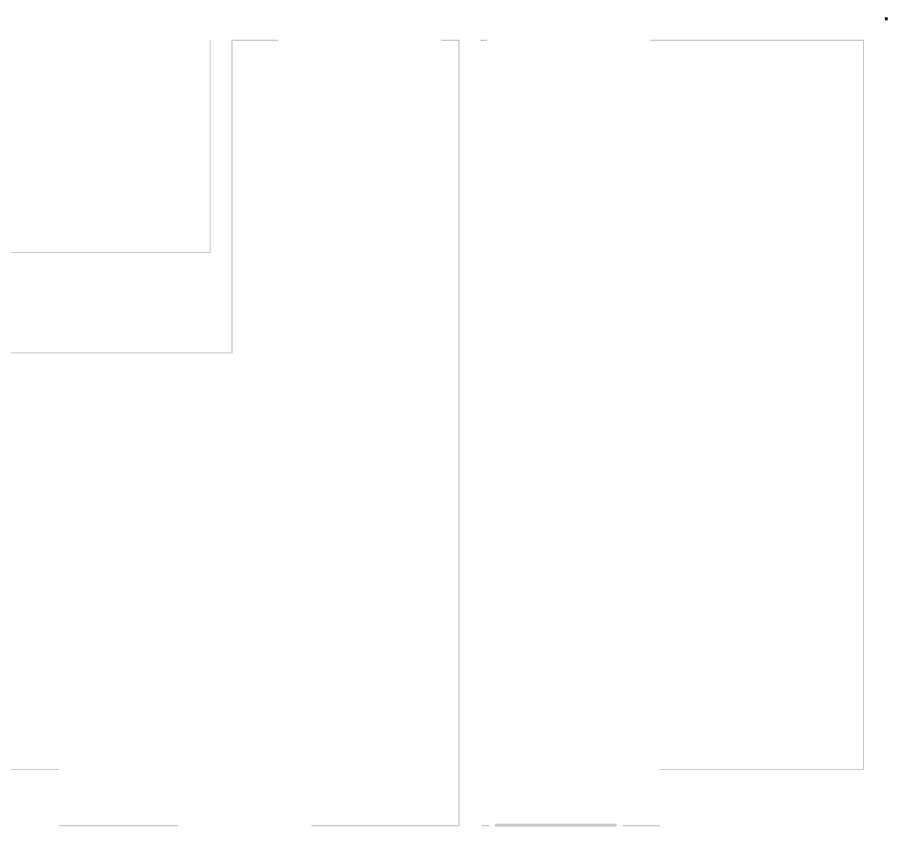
# Model space of a CAD drawing. Header units: millimetres. Extents: x -3817 to 677485, y -22715 to 103890.
# Drawn here: x 75808 to 81681, y 36071 to 41534 of the extents above; entities that cross this region are included whole.
import ezdxf

# ---------------------------------------------------------------- set-up
doc = ezdxf.new("R2010")
doc.units = ezdxf.units.MM
doc.layers.add('PDF _Сплошная заливка', color=7, linetype='Continuous', true_color=0xffffff)

msp = doc.modelspace()

# ---------------------------------------------------------------- hatches: boundary and pattern name
at = {"layer": 'PDF _Сплошная заливка', "transparency": 33554559}
for points in [[(81662.9, 41514.1), (81680.9, 41514.1), (81680.9, 41534.1), (81661.4, 41534.1), (81662.9, 41522.6)], [(77104.8, 39943.2), (77112.8, 39943.2), (77112.8, 41382.6), (77104.8, 41382.6), (77104.8, 39951.2)], [(77252.8, 39273.2), (77260.8, 39273.2), (77260.8, 41374.6), (77252.8, 41374.6), (77252.8, 39293.2)], [(78784.4, 36072.6), (78792.4, 36072.6), (78792.4, 41374.6), (78784.4, 41374.6), (78784.4, 36080.6)], [(81513.9, 36452.6), (81521.9, 36452.6), (81521.9, 41374.6), (81513.9, 41374.6), (81513.9, 36460.6)], [(77260.8, 39265.2), (77260.8, 39273.2), (75539.9, 39273.2), (75539.9, 39265.2), (76680.6, 39265.2)], [(76091.3, 36452.6), (76091.3, 36460.6), (75531.9, 36460.6), (75531.9, 36452.6), (75938.4, 36452.6)], [(81133.7, 36452.6), (81513.9, 36452.6), (81513.9, 36460.6), (80141.9, 36460.6), (80141.9, 36452.6), (80391.5, 36452.6)], [(79649.3, 36070.6), (79852.4, 36071.1), (79852.4, 36090.6), (79030.4, 36090.6), (79030.4, 36070.6)]]:
    msp.add_hatch(color=1, dxfattribs=at).paths.add_polyline_path(points)
h = msp.add_hatch(color=1, dxfattribs=at)
h.paths.add_polyline_path([(77273.8, 41374.6), (77569.9, 41374.6), (77569.9, 41382.6), (77252.8, 41382.6), (77252.8, 41374.6), (77260.8, 41374.6)], flags=0)
h.paths.add_polyline_path([(78792.4, 41374.6), (78792.4, 41382.6), (78669.9, 41382.6), (78669.9, 41374.6), (78784.4, 41374.6)], flags=0)
h = msp.add_hatch(color=1, dxfattribs=at)
h.paths.add_polyline_path([(81513.9, 41374.6), (81521.9, 41374.6), (81521.9, 41382.6), (80076.9, 41382.6), (80076.9, 41374.6), (81501, 41374.6)], flags=0)
h.paths.add_polyline_path([(78932.4, 41374.6), (78976.9, 41374.6), (78976.9, 41382.6), (78932.4, 41382.6)], flags=0)
h = msp.add_hatch(color=1, dxfattribs=at)
h.paths.add_polyline_path([(77104.8, 39943.2), (77104.8, 39951.2), (75634.3, 39951.2), (75629.7, 39943.2), (76680.6, 39943.2)], flags=0)
h.paths.add_polyline_path([(75531.9, 39943.2), (75583.5, 39943.2), (75588.1, 39951.2), (75531.9, 39951.2)], flags=0)
h = msp.add_hatch(color=1, dxfattribs=at)
h.paths.add_polyline_path([(76091.3, 36072.6), (76891.9, 36072.6), (76891.9, 36080.6), (76091.3, 36080.6)], flags=0)
h.paths.add_polyline_path([(78784.4, 36072.6), (78784.4, 36080.6), (77791.9, 36080.6), (77791.9, 36072.6), (78771.5, 36072.6)], flags=0)
h = msp.add_hatch(color=1, dxfattribs=at)
h.paths.add_polyline_path([(78953.3, 36072.6), (78992.4, 36072.6), (78992.4, 36080.6), (78940.4, 36080.6), (78940.4, 36072.6)], flags=0)
h.paths.add_polyline_path([(80141.9, 36072.6), (80141.9, 36080.6), (79892.4, 36080.6), (79892.4, 36072.6)], flags=0)

doc.saveas('drawing.dxf')
